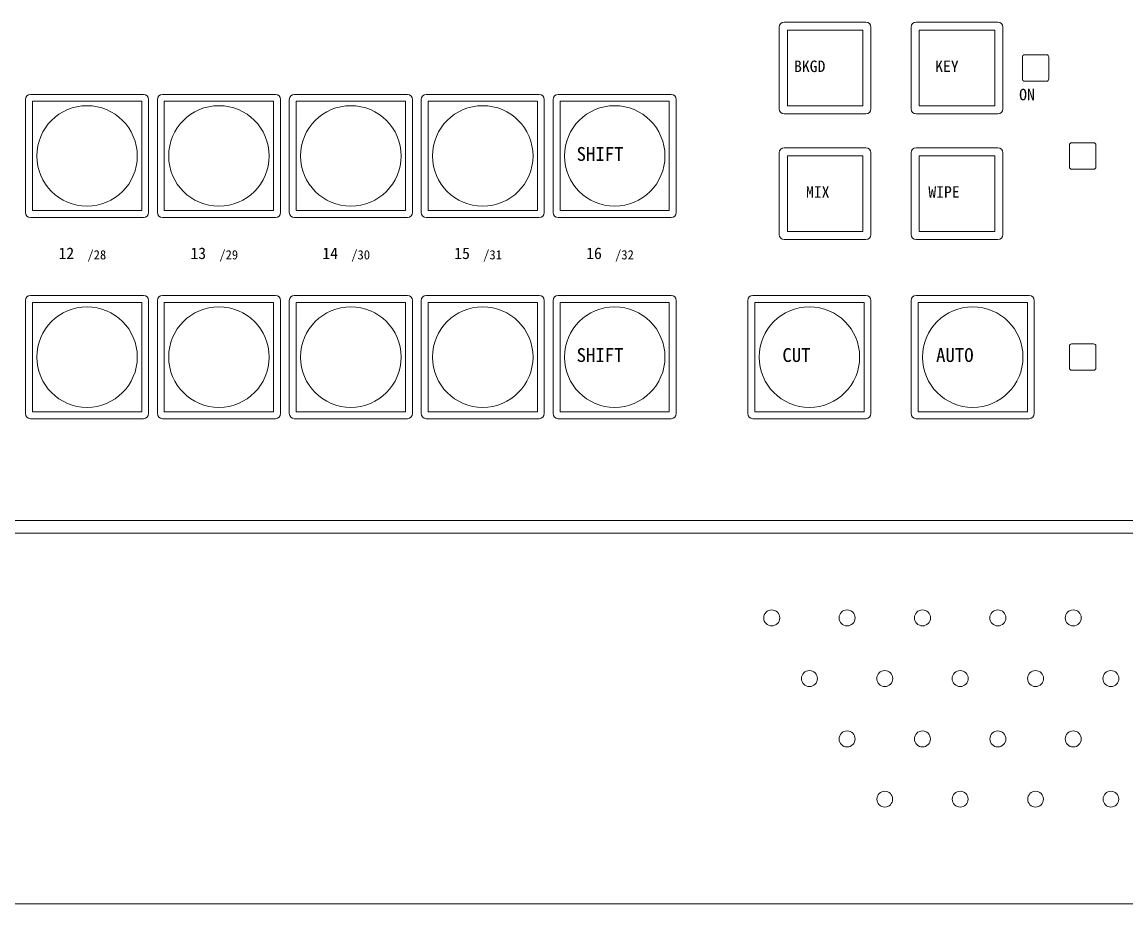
# Model space of a CAD drawing. Units: millimetres, scale not verified. Extents: x -62 to 63, y -117 to 117.
# Drawn here: x -25.99 to -8.41, y -1.03 to 13 of the extents above; entities that cross this region are included whole.
import ezdxf
from ezdxf.enums import TextEntityAlignment as Align

# ---------------------------------------------------------------- set-up
doc = ezdxf.new("R2010")
doc.units = ezdxf.units.MM
doc.header["$LTSCALE"] = 0.125
doc.layers.add('0-4_GAIKEI', color=1, linetype='Continuous', lineweight=18)
doc.styles.add('ＭＳ ゴシック', font='')
doc.styles.get('ＭＳ ゴシック').set_extended_font_data('MS Gothic')

msp = doc.modelspace()

# ---------------------------------------------------------------- linework, layer by layer
at = {"layer": '0-4_GAIKEI'}
for p, q in [((-13.9332, 11.6167), (-13.9332, 12.9167)), ((-13.8532, 12.9967), (-12.5532, 12.9967)), ((-12.4732, 12.9167), (-12.4732, 11.6167)), ((-11.8332, 11.6167), (-11.8332, 12.9167)), ((-11.7532, 12.9967), (-10.4532, 12.9967)), ((-10.3732, 12.9167), (-10.3732, 11.6167)), ((-9.6782, 12.4767), (-10.0282, 12.4767)), ((-10.0632, 12.4417), (-10.0632, 12.0917)), ((-9.6432, 12.0917), (-9.6432, 12.4417)), ((-10.0282, 12.0567), (-9.6782, 12.0567)), ((-25.8532, 11.8467), (-24.0532, 11.8467)), ((-23.7532, 11.8467), (-21.9532, 11.8467)), ((-21.6532, 11.8467), (-19.8532, 11.8467)), ((-19.5532, 11.8467), (-17.7532, 11.8467)), ((-17.4532, 11.8467), (-15.6532, 11.8467)), ((-25.9332, 9.9667), (-25.9332, 11.7667)), ((-25.8232, 11.7367), (-24.0832, 11.7367)), ((-25.8232, 9.9967), (-25.8232, 11.7367)), ((-24.0832, 11.7367), (-24.0832, 9.9967)), ((-23.9732, 11.7667), (-23.9732, 9.9667)), ((-23.8332, 9.9667), (-23.8332, 11.7667)), ((-21.8732, 11.7667), (-21.8732, 9.9667)), ((-21.7332, 9.9667), (-21.7332, 11.7667)), ((-19.7732, 11.7667), (-19.7732, 9.9667)), ((-19.6332, 9.9667), (-19.6332, 11.7667)), ((-17.6732, 11.7667), (-17.6732, 9.9667)), ((-17.5332, 9.9667), (-17.5332, 11.7667)), ((-17.4232, 11.7367), (-15.6832, 11.7367)), ((-17.4232, 9.9967), (-17.4232, 11.7367)), ((-15.6832, 11.7367), (-15.6832, 9.9967)), ((-15.5732, 11.7667), (-15.5732, 9.9667)), ((-12.5532, 11.5367), (-13.8532, 11.5367)), ((-10.4532, 11.5367), (-11.7532, 11.5367)), ((-8.9282, 11.0767), (-9.2782, 11.0767)), ((-13.9332, 9.6167), (-13.9332, 10.9167)), ((-13.8532, 10.9967), (-12.5532, 10.9967)), ((-12.4732, 10.9167), (-12.4732, 9.6167)), ((-11.8332, 9.6167), (-11.8332, 10.9167)), ((-11.7532, 10.9967), (-10.4532, 10.9967)), ((-10.3732, 10.9167), (-10.3732, 9.6167)), ((-9.3132, 11.0417), (-9.3132, 10.6917)), ((-8.8932, 10.6917), (-8.8932, 11.0417)), ((-9.2782, 10.6567), (-8.9282, 10.6567)), ((-24.0532, 9.8867), (-25.8532, 9.8867)), ((-24.0832, 9.9967), (-25.8232, 9.9967)), ((-21.9532, 9.8867), (-23.7532, 9.8867)), ((-19.8532, 9.8867), (-21.6532, 9.8867)), ((-17.7532, 9.8867), (-19.5532, 9.8867)), ((-15.6532, 9.8867), (-17.4532, 9.8867)), ((-15.6832, 9.9967), (-17.4232, 9.9967)), ((-12.5532, 9.5367), (-13.8532, 9.5367)), ((-10.4532, 9.5367), (-11.7532, 9.5367)), ((-25.8532, 8.6467), (-24.0532, 8.6467)), ((-23.7532, 8.6467), (-21.9532, 8.6467)), ((-21.6532, 8.6467), (-19.8532, 8.6467)), ((-19.5532, 8.6467), (-17.7532, 8.6467)), ((-17.4532, 8.6467), (-15.6532, 8.6467)), ((-14.3532, 8.6467), (-12.5532, 8.6467)), ((-11.7532, 8.6467), (-9.9532, 8.6467)), ((-25.9332, 6.7667), (-25.9332, 8.5667)), ((-23.9732, 8.5667), (-23.9732, 6.7667)), ((-23.8332, 6.7667), (-23.8332, 8.5667)), ((-23.7232, 8.5367), (-21.9832, 8.5367)), ((-23.7232, 6.7967), (-23.7232, 8.5367)), ((-21.9832, 8.5367), (-21.9832, 6.7967)), ((-21.8732, 8.5667), (-21.8732, 6.7667)), ((-21.7332, 6.7667), (-21.7332, 8.5667)), ((-21.6232, 8.5367), (-19.8832, 8.5367)), ((-21.6232, 6.7967), (-21.6232, 8.5367)), ((-19.8832, 8.5367), (-19.8832, 6.7967)), ((-19.7732, 8.5667), (-19.7732, 6.7667)), ((-19.6332, 6.7667), (-19.6332, 8.5667)), ((-19.5232, 8.5367), (-17.7832, 8.5367)), ((-19.5232, 6.7967), (-19.5232, 8.5367)), ((-17.7832, 8.5367), (-17.7832, 6.7967)), ((-17.6732, 8.5667), (-17.6732, 6.7667)), ((-17.5332, 6.7667), (-17.5332, 8.5667)), ((-15.5732, 8.5667), (-15.5732, 6.7667)), ((-14.4332, 6.7667), (-14.4332, 8.5667)), ((-12.4732, 8.5667), (-12.4732, 6.7667)), ((-11.8332, 6.7667), (-11.8332, 8.5667)), ((-9.8732, 8.5667), (-9.8732, 6.7667)), ((-9.3132, 7.8417), (-9.3132, 7.4917)), ((-8.9282, 7.8767), (-9.2782, 7.8767)), ((-8.8932, 7.4917), (-8.8932, 7.8417)), ((-9.2782, 7.4567), (-8.9282, 7.4567)), ((-24.0532, 6.6867), (-25.8532, 6.6867)), ((-21.9532, 6.6867), (-23.7532, 6.6867)), ((-21.9832, 6.7967), (-23.7232, 6.7967)), ((-19.8532, 6.6867), (-21.6532, 6.6867)), ((-19.8832, 6.7967), (-21.6232, 6.7967)), ((-17.7532, 6.6867), (-19.5532, 6.6867)), ((-17.7832, 6.7967), (-19.5232, 6.7967)), ((-15.6532, 6.6867), (-17.4532, 6.6867)), ((-12.5532, 6.6867), (-14.3532, 6.6867)), ((-9.9532, 6.6867), (-11.7532, 6.6867)), ((3.3468, 5.0685), (-50.4532, 5.0685)), ((-50.4532, 4.865), (3.3468, 4.865))]:
    msp.add_line(p, q, dxfattribs=at)
at = {"layer": '0-4_GAIKEI', "color": 7}
msp.add_line((-50.5538, -1.0333), (3.4474, -1.0333), dxfattribs=at)
at = {"layer": '0-4_GAIKEI'}
for points in [[(-13.8032, 12.8667), (-13.8032, 11.6667), (-12.6032, 11.6667), (-12.6032, 12.8667)], [(-11.7032, 12.8667), (-11.7032, 11.6667), (-10.5032, 11.6667), (-10.5032, 12.8667)], [(-13.8032, 10.8667), (-13.8032, 9.6667), (-12.6032, 9.6667), (-12.6032, 10.8667)], [(-11.7032, 10.8667), (-11.7032, 9.6667), (-10.5032, 9.6667), (-10.5032, 10.8667)]]:
    msp.add_lwpolyline(points, close=True, dxfattribs=at)
for points in [[(-10.0282, 12.4767), (-10.0411, 12.4743), (-10.053, 12.4665), (-10.0607, 12.4546), (-10.0632, 12.4417)], [(-9.6432, 12.4417), (-9.6456, 12.4546), (-9.6534, 12.4665), (-9.6653, 12.4743), (-9.6782, 12.4767)], [(-10.0632, 12.0917), (-10.0607, 12.0788), (-10.053, 12.067), (-10.0411, 12.0592), (-10.0282, 12.0567)], [(-9.6782, 12.0567), (-9.6653, 12.0592), (-9.6534, 12.067), (-9.6456, 12.0788), (-9.6432, 12.0917)], [(-21.9832, 9.9967), (-23.7232, 9.9967), (-23.7232, 11.7367)], [(-23.7232, 11.7367), (-21.9832, 11.7367), (-21.9832, 9.9967)], [(-19.8832, 9.9967), (-21.6232, 9.9967), (-21.6232, 11.7367)], [(-21.6232, 11.7367), (-19.8832, 11.7367), (-19.8832, 9.9967)], [(-17.7832, 9.9967), (-19.5232, 9.9967), (-19.5232, 11.7367)], [(-19.5232, 11.7367), (-17.7832, 11.7367), (-17.7832, 9.9967)], [(-9.2782, 11.0767), (-9.2911, 11.0743), (-9.303, 11.0665), (-9.3107, 11.0546), (-9.3132, 11.0417)], [(-8.8932, 11.0417), (-8.8956, 11.0546), (-8.9034, 11.0665), (-8.9153, 11.0743), (-8.9282, 11.0767)], [(-9.3132, 10.6917), (-9.3107, 10.6788), (-9.303, 10.667), (-9.2911, 10.6592), (-9.2782, 10.6567)], [(-8.9282, 10.6567), (-8.9153, 10.6592), (-8.9034, 10.667), (-8.8956, 10.6788), (-8.8932, 10.6917)], [(-24.0832, 6.7967), (-25.8232, 6.7967), (-25.8232, 8.5367)], [(-25.8232, 8.5367), (-24.0832, 8.5367), (-24.0832, 6.7967)], [(-15.6832, 6.7967), (-17.4232, 6.7967), (-17.4232, 8.5367)], [(-17.4232, 8.5367), (-15.6832, 8.5367), (-15.6832, 6.7967)], [(-12.5832, 6.7967), (-14.3232, 6.7967), (-14.3232, 8.5367)], [(-14.3232, 8.5367), (-12.5832, 8.5367), (-12.5832, 6.7967)], [(-9.9832, 6.7967), (-11.7232, 6.7967), (-11.7232, 8.5367)], [(-11.7232, 8.5367), (-9.9832, 8.5367), (-9.9832, 6.7967)], [(-9.2782, 7.8767), (-9.2911, 7.8743), (-9.303, 7.8665), (-9.3107, 7.8546), (-9.3132, 7.8417)], [(-8.8932, 7.8417), (-8.8956, 7.8546), (-8.9034, 7.8665), (-8.9153, 7.8743), (-8.9282, 7.8767)], [(-9.3132, 7.4917), (-9.3107, 7.4788), (-9.303, 7.467), (-9.2911, 7.4592), (-9.2782, 7.4567)], [(-8.9282, 7.4567), (-8.9153, 7.4592), (-8.9034, 7.467), (-8.8956, 7.4788), (-8.8932, 7.4917)]]:
    msp.add_lwpolyline(points, dxfattribs=at)
for centre, radius in [((-24.9532, 10.8667), 0.8), ((-22.8532, 10.8667), 0.8), ((-20.7532, 10.8667), 0.8), ((-18.6532, 10.8667), 0.8), ((-16.5532, 10.8667), 0.8), ((-24.9532, 7.6667), 0.8), ((-22.8532, 7.6667), 0.8), ((-20.7532, 7.6667), 0.8), ((-18.6532, 7.6667), 0.8), ((-16.5532, 7.6667), 0.8), ((-13.4532, 7.6667), 0.8), ((-10.8532, 7.6667), 0.8), ((-14.0532, 3.5171), 0.1278), ((-12.8532, 3.5171), 0.1278), ((-11.6532, 3.5171), 0.1278), ((-10.4532, 3.5171), 0.1278), ((-9.2532, 3.5171), 0.1278), ((-13.4532, 2.5525), 0.1276), ((-12.2532, 2.5525), 0.1276), ((-11.0532, 2.5525), 0.1276), ((-9.8532, 2.5525), 0.1276), ((-8.6532, 2.5525), 0.1276), ((-12.8532, 1.591), 0.1274), ((-11.6532, 1.591), 0.1274), ((-10.4532, 1.591), 0.1274), ((-9.2532, 1.5911), 0.1274), ((-12.2532, 0.6335), 0.1253), ((-11.0532, 0.6335), 0.1253), ((-9.8532, 0.6335), 0.1253), ((-8.6532, 0.6335), 0.1253)]:
    msp.add_circle(centre, radius, dxfattribs=at)
for centre, start, end in [((-13.8532, 12.9167), 90, 180), ((-12.5532, 12.9167), 0, 90), ((-11.7532, 12.9167), 90, 180), ((-10.4532, 12.9167), 0, 90), ((-25.8532, 11.7667), 90, 180), ((-24.0532, 11.7667), 0, 90), ((-23.7532, 11.7667), 90, 180), ((-21.9532, 11.7667), 0, 90), ((-21.6532, 11.7667), 90, 180), ((-19.8532, 11.7667), 0, 90), ((-19.5532, 11.7667), 90, 180), ((-17.7532, 11.7667), 0, 90), ((-17.4532, 11.7667), 90, 180), ((-15.6532, 11.7667), 0, 90), ((-13.8532, 11.6167), 180, 270), ((-12.5532, 11.6167), 270, 0), ((-11.7532, 11.6167), 180, 270), ((-10.4532, 11.6167), 270, 0), ((-13.8532, 10.9167), 90, 180), ((-12.5532, 10.9167), 0, 90), ((-11.7532, 10.9167), 90, 180), ((-10.4532, 10.9167), 0, 90), ((-25.8532, 9.9667), 180, 270), ((-24.0532, 9.9667), 270, 0), ((-23.7532, 9.9667), 180, 270), ((-21.9532, 9.9667), 270, 0), ((-21.6532, 9.9667), 180, 270), ((-19.8532, 9.9667), 270, 0), ((-19.5532, 9.9667), 180, 270), ((-17.7532, 9.9667), 270, 0), ((-17.4532, 9.9667), 180, 270), ((-15.6532, 9.9667), 270, 0), ((-13.8532, 9.6167), 180, 270), ((-12.5532, 9.6167), 270, 0), ((-11.7532, 9.6167), 180, 270), ((-10.4532, 9.6167), 270, 0), ((-25.8532, 8.5667), 90, 180), ((-24.0532, 8.5667), 0, 90), ((-23.7532, 8.5667), 90, 180), ((-21.9532, 8.5667), 0, 90), ((-21.6532, 8.5667), 90, 180), ((-19.8532, 8.5667), 0, 90), ((-19.5532, 8.5667), 90, 180), ((-17.7532, 8.5667), 0, 90), ((-17.4532, 8.5667), 90, 180), ((-15.6532, 8.5667), 0, 90), ((-14.3532, 8.5667), 90, 180), ((-12.5532, 8.5667), 0, 90), ((-11.7532, 8.5667), 90, 180), ((-9.9532, 8.5667), 0, 90), ((-25.8532, 6.7667), 180, 270), ((-24.0532, 6.7667), 270, 0), ((-23.7532, 6.7667), 180, 270), ((-21.9532, 6.7667), 270, 0), ((-21.6532, 6.7667), 180, 270), ((-19.8532, 6.7667), 270, 0), ((-19.5532, 6.7667), 180, 270), ((-17.7532, 6.7667), 270, 0), ((-17.4532, 6.7667), 180, 270), ((-15.6532, 6.7667), 270, 0), ((-14.3532, 6.7667), 180, 270), ((-12.5532, 6.7667), 270, 0), ((-11.7532, 6.7667), 180, 270), ((-9.9532, 6.7667), 270, 0)]:
    msp.add_arc(centre, 0.08, start, end, dxfattribs=at)

# ---------------------------------------------------------------- texts
at = {"layer": '0-4_GAIKEI', "color": 7, "style": 'ＭＳ ゴシック'}
for s, height, p in [('BKGD', 0.1833, (-13.6978, 12.1471)), ('KEY', 0.1833, (-11.451, 12.1471)), ('ON', 0.1833, (-10.1141, 11.6971)), ('SHIFT', 0.2199, (-17.1597, 10.7232)), ('MIX', 0.1833, (-13.5076, 10.1471)), ('WIPE', 0.1833, (-11.5597, 10.1471)), ('12', 0.1833, (-25.407, 9.1718)), ('/28', 0.1466, (-24.9469, 9.177)), ('13', 0.1833, (-23.307, 9.1718)), ('/29', 0.1466, (-22.8469, 9.177)), ('14', 0.1833, (-21.207, 9.1718)), ('/30', 0.1466, (-20.7469, 9.177)), ('15', 0.1833, (-19.107, 9.1718)), ('/31', 0.1466, (-18.6469, 9.177)), ('16', 0.1833, (-17.007, 9.1718)), ('/32', 0.1466, (-16.5469, 9.177)), ('SHIFT', 0.2199, (-17.1597, 7.5232)), ('CUT', 0.2199, (-13.8836, 7.5232)), ('AUTO', 0.2199, (-11.4369, 7.5232))]:
    msp.add_text(s, height=height, dxfattribs=at).set_placement(p, align=Align.BOTTOM_LEFT)

doc.saveas('drawing.dxf')
